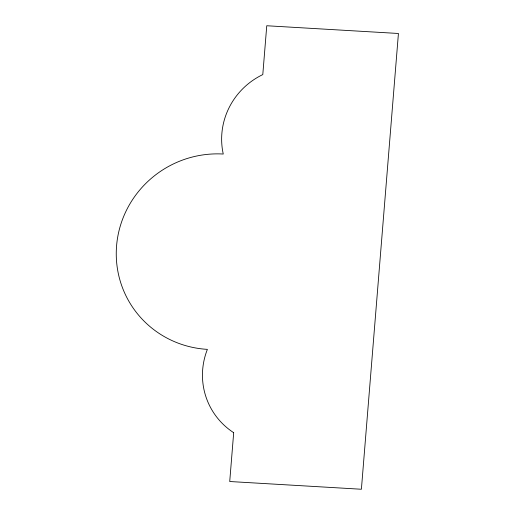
<?xml version="1.0" encoding="UTF-8"?>
<svg xmlns="http://www.w3.org/2000/svg" width="515" height="515" viewBox="0 0 515 515"><rect width="100%" height="100%" fill="white"/><g stroke="black" fill="none" stroke-linecap="round" stroke-linejoin="round"><path stroke-width="0.77" d="M233.688 432.684L229.722 481.519L361.395 489.25L398.43 33.481L266.757 25.75L262.792 74.585A71.585 69.86 -29.5 0 0 223.259 154.037A99.646 97.251 -29.5 0 0 116.57 245.906A99.646 97.251 -29.5 0 0 207.384 349.37A71.585 69.86 -29.5 0 0 233.688 432.684"/></g></svg>
